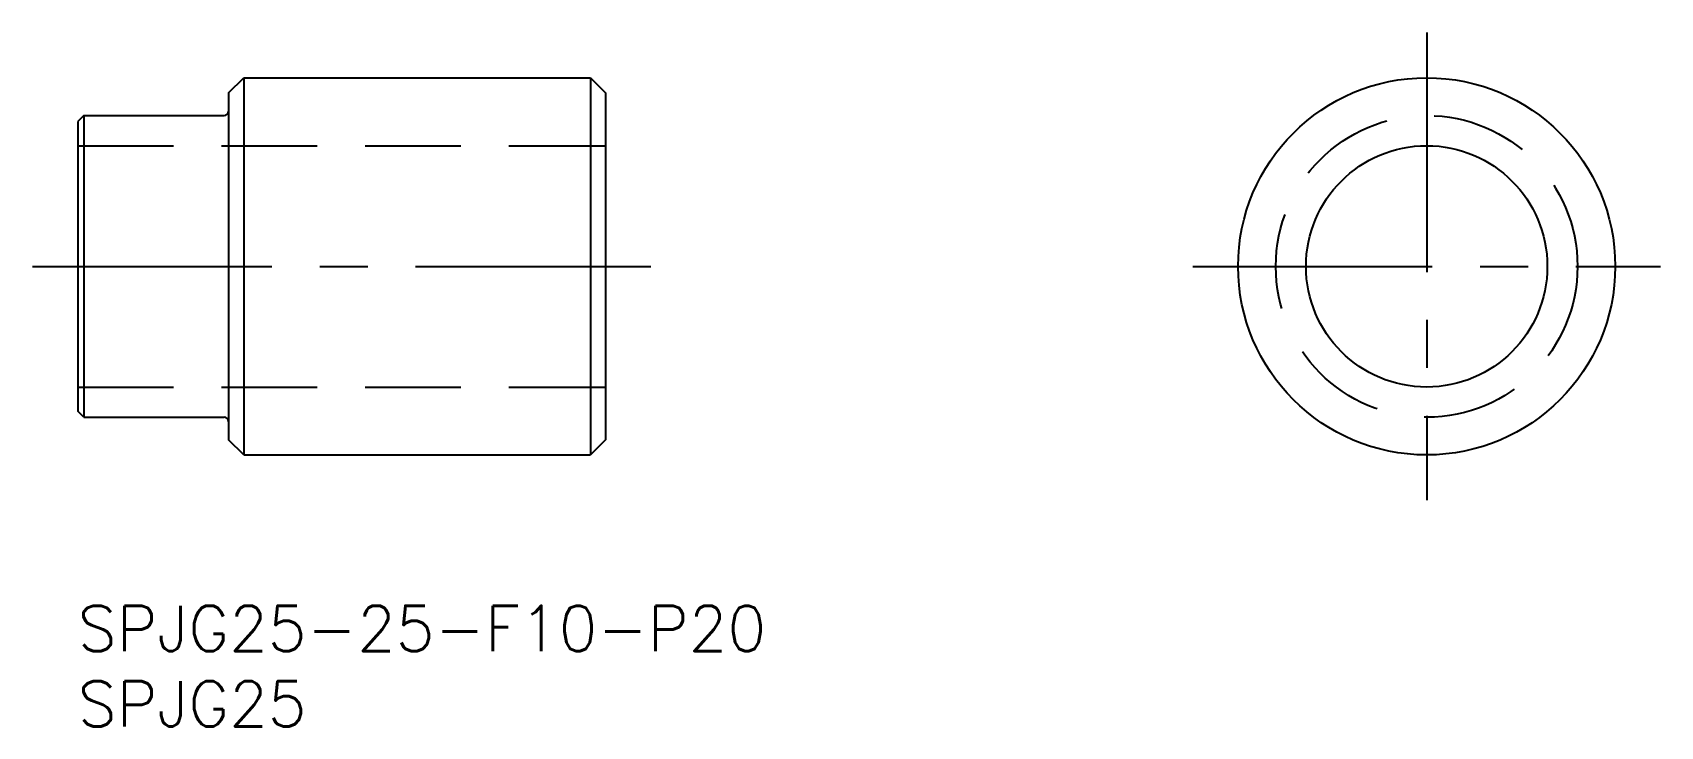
# Model space of a CAD drawing. Extents: x -3 to 105, y -8 to 38.
import ezdxf

# ---------------------------------------------------------------- set-up
doc = ezdxf.new("R2010")
doc.units = 0
doc.header["$LTSCALE"] = 0.5
doc.linetypes.add('CENTER', pattern=[50.8, 31.75, -6.35, 6.35, -6.35])
doc.linetypes.add('DASHED', pattern=[19.05, 12.7, -6.35])
for name, color, linetype in [('MSM_CENTER', 1, 'CENTER'), ('MSM_CONTINUOUS', 7, 'CONTINUOUS'), ('MSM_DASHED', 4, 'DASHED'), ('MSM_PART_NUMBER', 7, 'CONTINUOUS')]:
    doc.layers.add(name, color=color, linetype=linetype)
doc.styles.get("Standard").update_dxf_attribs({"font": 'txt.shx', "height": 3, "bigfont": 'bigfont.shx'})

# ---------------------------------------------------------------- blocks, each defined once
blk = doc.blocks.new('*U5')
at = {"layer": 'MSM_PART_NUMBER'}
blk.add_text('SPJG25-25-F10-P20', height=3, dxfattribs=at).set_placement((0, -3))
blk = doc.blocks.new('*U6')
at = {"layer": 'MSM_PART_NUMBER'}
blk.add_text('SPJG25', height=3, dxfattribs=at).set_placement((0, -8))

msp = doc.modelspace()

# ---------------------------------------------------------------- linework, layer by layer
at = {"layer": 'MSM_CENTER'}
for p, q in [((89.44, 38), (89.44, 7)), ((-3, 22.5), (38, 22.5)), ((73.94, 22.5), (104.94, 22.5))]:
    msp.add_line(p, q, dxfattribs=at)
at = {"layer": 'MSM_CONTINUOUS'}
for p, q in [((10, 34), (11, 35)), ((11, 35), (11, 10)), ((11, 35), (34, 35)), ((34, 35), (34, 10)), ((34, 35), (35, 34)), ((10, 34), (10, 11)), ((35, 34), (35, 11)), ((0.4, 32.5), (0, 32.1)), ((0.4, 32.5), (9.7, 32.5)), ((0.4, 32.5), (0.4, 12.5)), ((0, 32.1), (0, 12.9)), ((0.4, 12.5), (0, 12.9)), ((0.4, 12.5), (9.7, 12.5)), ((11, 10), (10, 11)), ((35, 11), (34, 10)), ((11, 10), (34, 10))]:
    msp.add_line(p, q, dxfattribs=at)
for radius in [12.5, 8]:
    msp.add_circle((89.44, 22.5), radius, dxfattribs=at)
for centre, start, end in [((9.7, 32.8), 270, 0), ((9.7, 12.2), 0, 90)]:
    msp.add_arc(centre, 0.3, start, end, dxfattribs=at)
at = {"layer": 'MSM_DASHED'}
for p, q in [((0, 30.5), (35, 30.5)), ((0, 14.5), (35, 14.5))]:
    msp.add_line(p, q, dxfattribs=at)
msp.add_circle((89.44, 22.5), 10, dxfattribs=at)

# ---------------------------------------------------------------- block references
at = {"layer": 'MSM_CONTINUOUS'}
for name in ['*U5', '*U6']:
    msp.add_blockref(name, (0, 0), dxfattribs=at)

doc.saveas('drawing.dxf')
